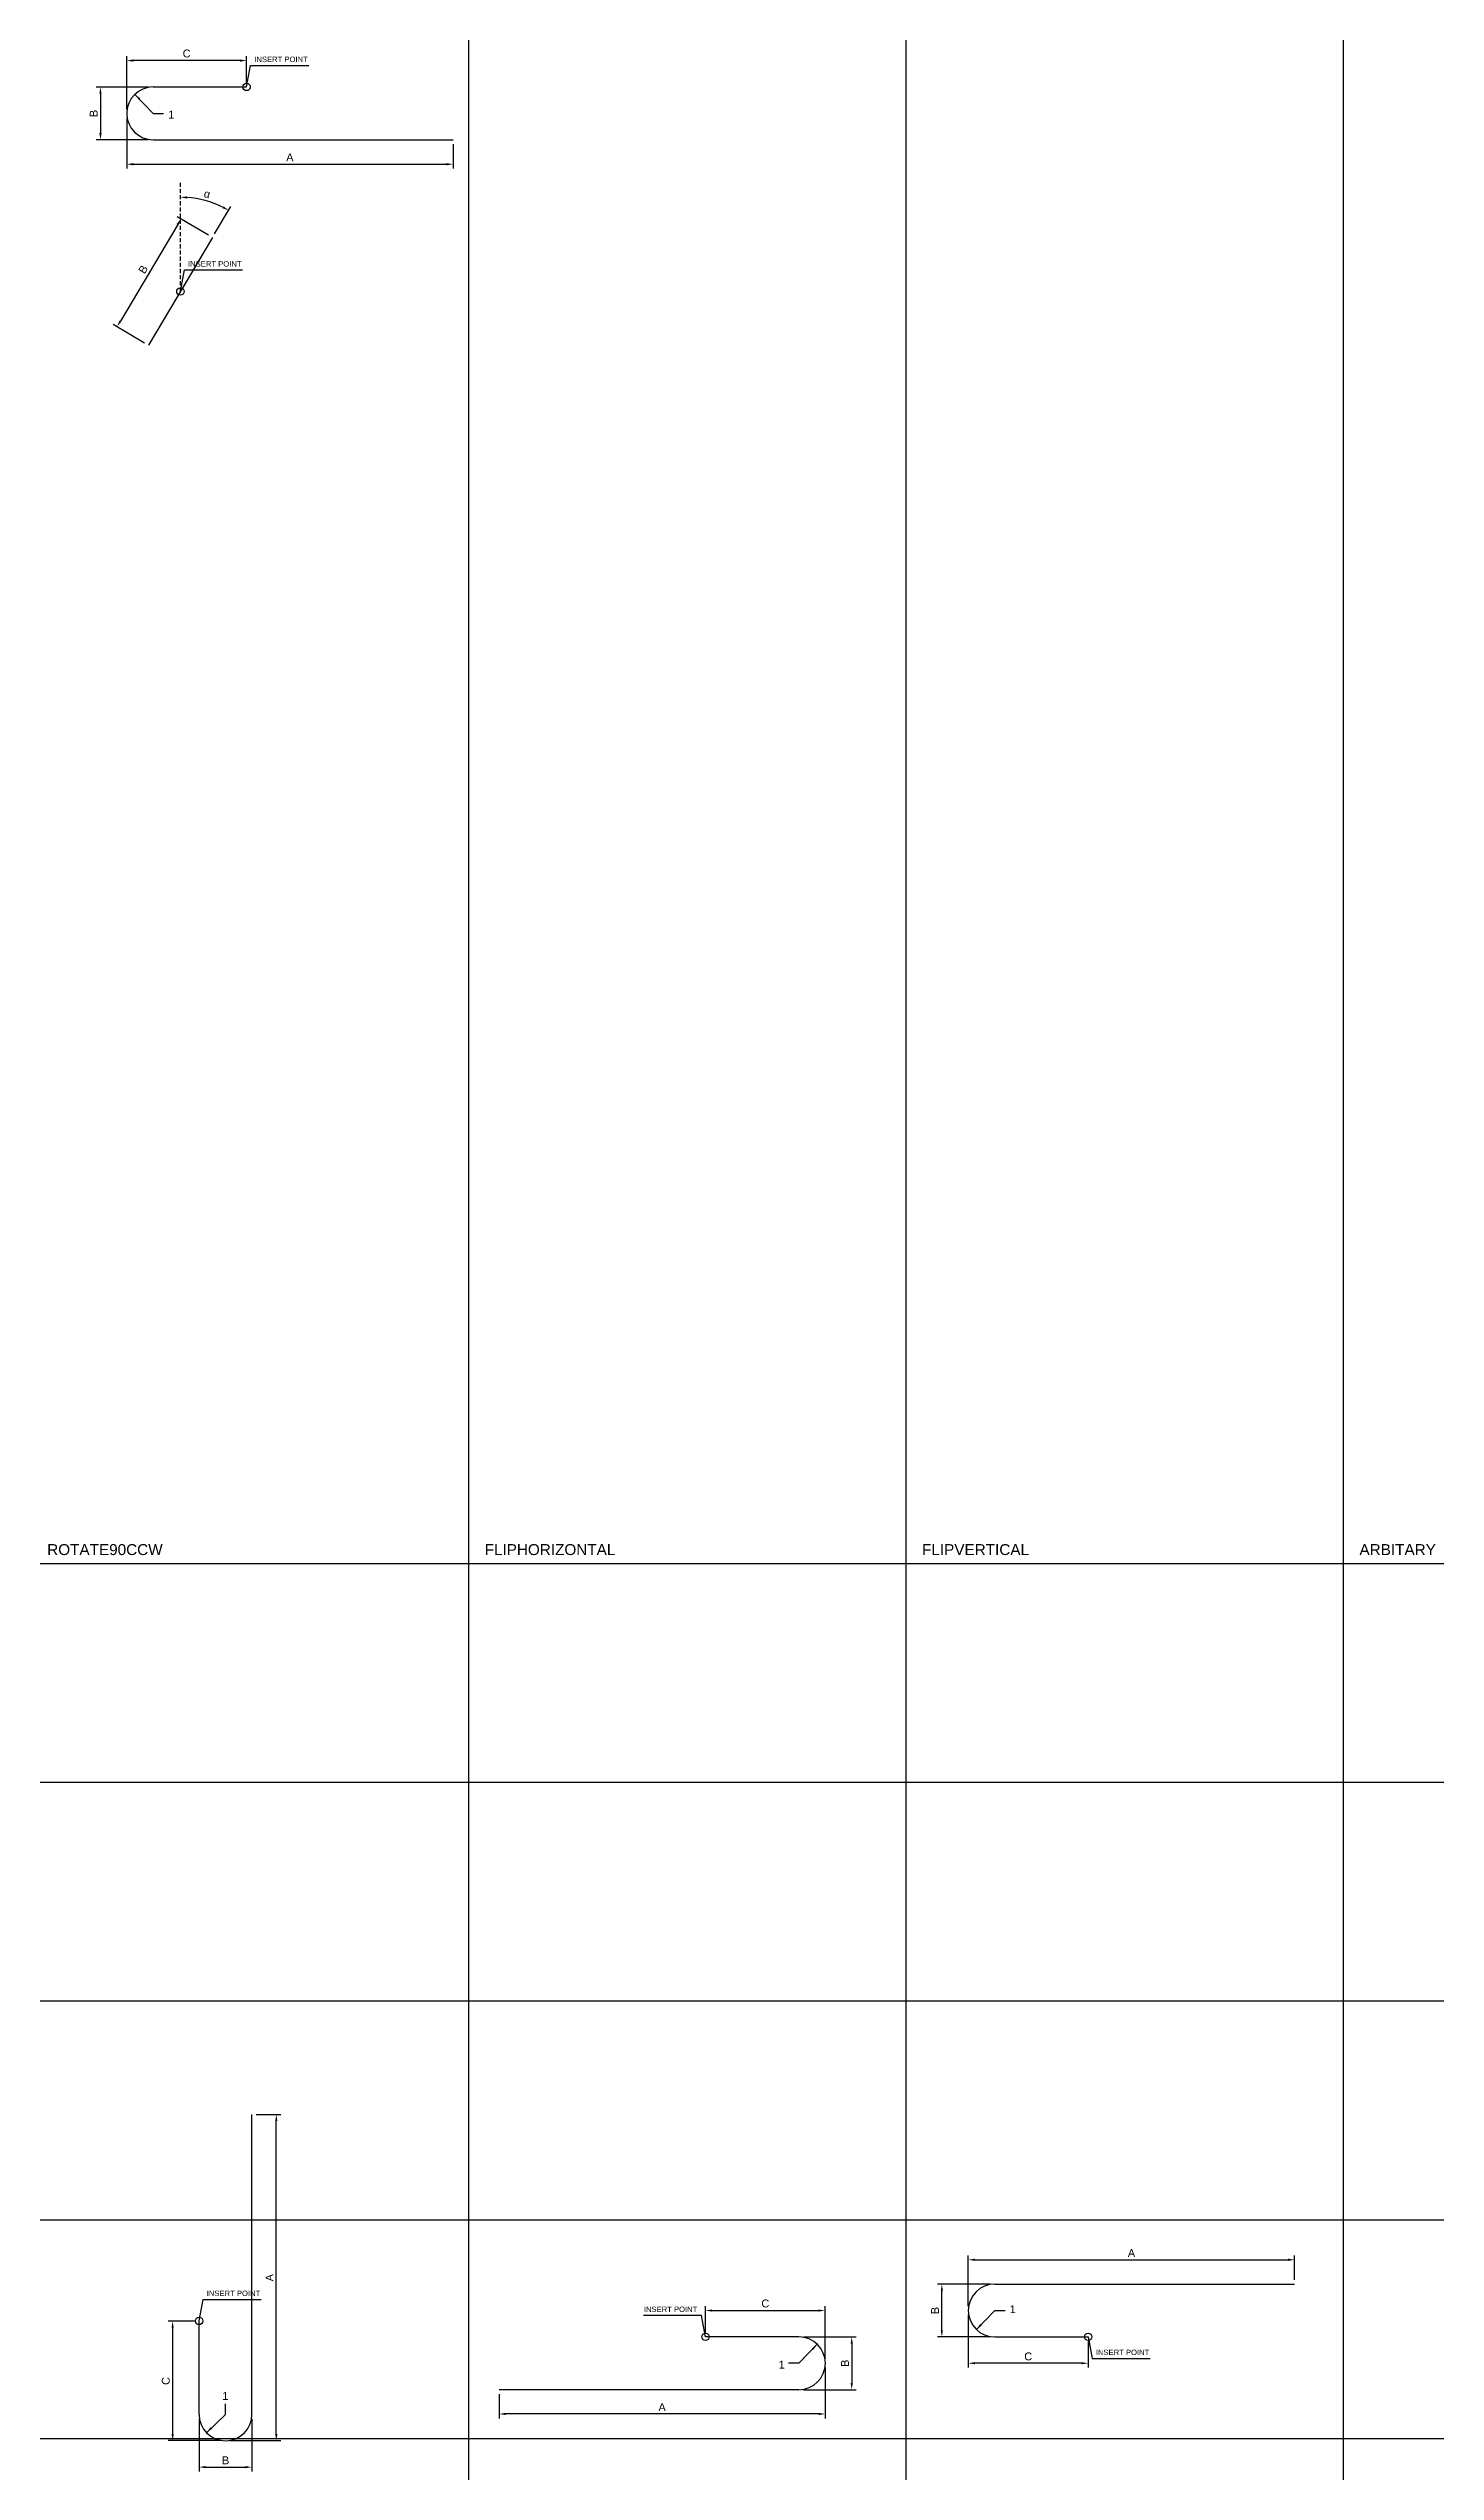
# Paper-space layout 'Layout1' of a CAD drawing. Header units: millimetres. Extents: x 1696 to 8223, y -288 to 1669.
# Drawn here: x 3886 to 4520, y 415 to 1523 of the extents above; entities that cross this region are included whole.
import ezdxf

# ---------------------------------------------------------------- set-up
doc = ezdxf.new("R2010")
doc.units = ezdxf.units.MM
doc.header["$LTSCALE"] = 15
doc.linetypes.add('HIDDEN2', pattern=[0.1875, 0.125, -0.0625])
doc.layers.get('DEFPOINTS').update_dxf_attribs({"color": 251})
for name, color, linetype in [('1', 1, 'Continuous'), ('2', 2, 'Continuous'), ('3', 3, 'Continuous'), ('6', 6, 'Continuous'), ('Hatch', 251, 'Continuous')]:
    doc.layers.add(name, color=color, linetype=linetype)
doc.styles.add('HOA', font='Vharial.ttf')
doc.styles.add('thuong', font='Vnarial.ttf')
doc.dimstyles.new('D1', dxfattribs={"dimtxt": 1.8, "dimasz": 1.5, "dimexe": 1, "dimexo": 1, "dimgap": 0.65, "dimtad": 1, "dimtoh": 1, "dimdec": 4, "dimzin": 12, "dimdsep": 46, "dimtxsty": 'thuong', "dimcen": 0.5, "dimclrd": 251, "dimclre": 251, "dimclrt": 4, "dimaunit": 1, "dimadec": 0, "dimazin": 3, "dimtfac": 1, "dimtdec": 4, "dimtofl": 0, "dimtmove": 2, "dimatfit": 3, "dimfxl": 1, "dimtolj": 1, "dimtzin": 12, "dimarcsym": 2})
doc.dimstyles.new('D2', dxfattribs={"dimscale": 2, "dimtxt": 1.8, "dimasz": 1.5, "dimexe": 1, "dimexo": 1, "dimgap": 0.65, "dimtad": 1, "dimtoh": 1, "dimdec": 4, "dimzin": 12, "dimdsep": 46, "dimtxsty": 'thuong', "dimcen": 0.5, "dimclrd": 251, "dimclre": 251, "dimclrt": 4, "dimaunit": 1, "dimadec": 0, "dimazin": 3, "dimtfac": 1, "dimtdec": 4, "dimtofl": 0, "dimtmove": 2, "dimatfit": 3, "dimfxl": 1, "dimtolj": 1, "dimtzin": 12, "dimarcsym": 2})

# ---------------------------------------------------------------- blocks, each defined once
blk = doc.blocks.new('*D33')
at = {"layer": '6', "color": 251, "lineweight": -2}
for p, q in [((3981, 578.2), (3992.2, 578.2)), ((3990.2, 432.1), (3990.2, 575.2)), ((3969, 429.1), (3992.2, 429.1))]:
    blk.add_line(p, q, dxfattribs=at)
at = {"layer": '6', "color": 251}
for points in [[(3989.7, 575.2), (3990.7, 575.2), (3990.2, 578.2)], [(3989.7, 432.1), (3990.7, 432.1), (3990.2, 429.1)]]:
    blk.add_solid(points, dxfattribs=at)
at = {"layer": 'DEFPOINTS', "color": 0}
for p in [(3979, 578.2), (3990.2, 578.2), (3967, 429.1)]:
    blk.add_point(p, dxfattribs=at)
at = {"layer": '6', "color": 4, "insert": (3987.1, 503.6), "char_height": 3.6, "attachment_point": 5, "rotation": 90, "style": 'thuong'}
blk.add_mtext('\\A1;A', dxfattribs=at)
blk = doc.blocks.new('*D34')
at = {"layer": '6', "color": 251, "lineweight": -2}
for p, q in [((3952.9, 483.8), (3940.8, 483.8)), ((3942.8, 480.8), (3942.8, 432.1)), ((3965, 429.1), (3940.8, 429.1))]:
    blk.add_line(p, q, dxfattribs=at)
at = {"layer": '6', "color": 251}
for points in [[(3942.3, 480.8), (3943.3, 480.8), (3942.8, 483.8)], [(3942.3, 432.1), (3943.3, 432.1), (3942.8, 429.1)]]:
    blk.add_solid(points, dxfattribs=at)
at = {"layer": 'DEFPOINTS', "color": 0}
for p in [(3954.9, 483.8), (3942.8, 429.1), (3967, 429.1)]:
    blk.add_point(p, dxfattribs=at)
at = {"layer": '6', "color": 4, "insert": (3939.7, 456.4), "char_height": 3.6, "attachment_point": 5, "rotation": 90, "style": 'thuong'}
blk.add_mtext('\\A1;C', dxfattribs=at)
blk = doc.blocks.new('*D35')
at = {"layer": '6', "color": 251, "lineweight": -2}
for p, q in [((3954.9, 439.1), (3954.9, 415)), ((3979, 439.1), (3979, 415)), ((3957.9, 417), (3976, 417))]:
    blk.add_line(p, q, dxfattribs=at)
at = {"layer": '6', "color": 251}
for points in [[(3957.9, 417.5), (3957.9, 416.5), (3954.9, 417)], [(3976, 417.5), (3976, 416.5), (3979, 417)]]:
    blk.add_solid(points, dxfattribs=at)
at = {"layer": 'DEFPOINTS', "color": 0}
for p in [(3954.9, 441.1), (3979, 441.1), (3979, 417)]:
    blk.add_point(p, dxfattribs=at)
at = {"layer": '6', "color": 4, "insert": (3967, 420.1), "char_height": 3.6, "attachment_point": 5, "style": 'thuong'}
blk.add_mtext('\\A1;B', dxfattribs=at)
blk = doc.blocks.new('*D39')
at = {"layer": '6', "color": 251, "lineweight": -2}
for p, q in [((4241.2, 462.5), (4241.2, 439.3)), ((4092.1, 450.4), (4092.1, 439.3)), ((4238.2, 441.3), (4095.1, 441.3))]:
    blk.add_line(p, q, dxfattribs=at)
at = {"layer": '6', "color": 251}
for points in [[(4095.1, 441.8), (4095.1, 440.8), (4092.1, 441.3)], [(4238.2, 441.8), (4238.2, 440.8), (4241.2, 441.3)]]:
    blk.add_solid(points, dxfattribs=at)
at = {"layer": 'DEFPOINTS', "color": 0}
for p in [(4241.2, 464.5), (4092.1, 452.4), (4092.1, 441.3)]:
    blk.add_point(p, dxfattribs=at)
at = {"layer": '6', "color": 4, "insert": (4166.6, 444.4), "char_height": 3.6, "attachment_point": 5, "style": 'thuong'}
blk.add_mtext('\\A1;A', dxfattribs=at)
blk = doc.blocks.new('*D40')
at = {"layer": '6', "color": 251, "lineweight": -2}
for p, q in [((4186.4, 478.5), (4186.4, 490.6)), ((4189.4, 488.6), (4238.2, 488.6)), ((4241.2, 466.5), (4241.2, 490.6))]:
    blk.add_line(p, q, dxfattribs=at)
at = {"layer": '6', "color": 251}
for points in [[(4189.4, 489.1), (4189.4, 488.1), (4186.4, 488.6)], [(4238.2, 489.1), (4238.2, 488.1), (4241.2, 488.6)]]:
    blk.add_solid(points, dxfattribs=at)
at = {"layer": 'DEFPOINTS', "color": 0}
for p in [(4241.2, 488.6), (4186.4, 476.5), (4241.2, 464.5)]:
    blk.add_point(p, dxfattribs=at)
at = {"layer": '6', "color": 4, "insert": (4213.8, 491.8), "char_height": 3.6, "attachment_point": 5, "style": 'thuong'}
blk.add_mtext('\\A1;C', dxfattribs=at)
blk = doc.blocks.new('*D41')
at = {"layer": '6', "color": 251, "lineweight": -2}
for p, q in [((4231.2, 476.5), (4255.3, 476.5)), ((4253.3, 473.5), (4253.3, 455.4)), ((4231.2, 452.4), (4255.3, 452.4))]:
    blk.add_line(p, q, dxfattribs=at)
at = {"layer": '6', "color": 251}
for points in [[(4252.8, 473.5), (4253.8, 473.5), (4253.3, 476.5)], [(4252.8, 455.4), (4253.8, 455.4), (4253.3, 452.4)]]:
    blk.add_solid(points, dxfattribs=at)
at = {"layer": 'DEFPOINTS', "color": 0}
for p in [(4229.2, 476.5), (4229.2, 452.4), (4253.3, 452.4)]:
    blk.add_point(p, dxfattribs=at)
at = {"layer": '6', "color": 4, "insert": (4250.2, 464.5), "char_height": 3.6, "attachment_point": 5, "rotation": 90, "style": 'thuong'}
blk.add_mtext('\\A1;B', dxfattribs=at)
blk = doc.blocks.new('*D42')
at = {"layer": '6', "color": 251, "lineweight": -2}
for p, q in [((4306.6, 490.6), (4306.6, 513.8)), ((4309.6, 511.8), (4452.8, 511.8)), ((4455.8, 502.7), (4455.8, 513.8))]:
    blk.add_line(p, q, dxfattribs=at)
at = {"layer": '6', "color": 251}
for points in [[(4309.6, 512.3), (4309.6, 511.3), (4306.6, 511.8)], [(4452.8, 512.3), (4452.8, 511.3), (4455.8, 511.8)]]:
    blk.add_solid(points, dxfattribs=at)
at = {"layer": 'DEFPOINTS', "color": 0}
for p in [(4455.8, 511.8), (4455.8, 500.7), (4306.6, 488.6)]:
    blk.add_point(p, dxfattribs=at)
at = {"layer": '6', "color": 4, "insert": (4381.2, 514.9), "char_height": 3.6, "attachment_point": 5, "style": 'thuong'}
blk.add_mtext('\\A1;A', dxfattribs=at)
blk = doc.blocks.new('*D43')
at = {"layer": '6', "color": 251, "lineweight": -2}
for p, q in [((4306.6, 486.6), (4306.6, 462.5)), ((4361.4, 474.5), (4361.4, 462.5)), ((4358.4, 464.5), (4309.6, 464.5))]:
    blk.add_line(p, q, dxfattribs=at)
at = {"layer": '6', "color": 251}
for points in [[(4309.6, 465), (4309.6, 464), (4306.6, 464.5)], [(4358.4, 465), (4358.4, 464), (4361.4, 464.5)]]:
    blk.add_solid(points, dxfattribs=at)
at = {"layer": 'DEFPOINTS', "color": 0}
for p in [(4306.6, 488.6), (4361.4, 476.5), (4306.6, 464.5)]:
    blk.add_point(p, dxfattribs=at)
at = {"layer": '6', "color": 4, "insert": (4334, 467.6), "char_height": 3.6, "attachment_point": 5, "style": 'thuong'}
blk.add_mtext('\\A1;C', dxfattribs=at)
blk = doc.blocks.new('*D44')
at = {"layer": '6', "color": 251, "lineweight": -2}
for p, q in [((4316.7, 500.7), (4292.5, 500.7)), ((4294.5, 479.5), (4294.5, 497.7)), ((4316.7, 476.5), (4292.5, 476.5))]:
    blk.add_line(p, q, dxfattribs=at)
at = {"layer": '6', "color": 251}
for points in [[(4294, 497.7), (4295, 497.7), (4294.5, 500.7)], [(4294, 479.5), (4295, 479.5), (4294.5, 476.5)]]:
    blk.add_solid(points, dxfattribs=at)
at = {"layer": 'DEFPOINTS', "color": 0}
for p in [(4294.5, 500.7), (4318.7, 500.7), (4318.7, 476.5)]:
    blk.add_point(p, dxfattribs=at)
at = {"layer": '6', "color": 4, "insert": (4291.4, 488.6), "char_height": 3.6, "attachment_point": 5, "rotation": 90, "style": 'thuong'}
blk.add_mtext('\\A1;B', dxfattribs=at)
blk = doc.blocks.new('*D70')
at = {"layer": '6', "color": 251, "lineweight": -2}
for p, q in [((3921.8, 1491.2), (3921.8, 1468)), ((4071, 1479.2), (4071, 1468)), ((3924.8, 1470), (4068, 1470))]:
    blk.add_line(p, q, dxfattribs=at)
at = {"layer": '6', "color": 251}
for points in [[(3924.8, 1470.5), (3924.8, 1469.5), (3921.8, 1470)], [(4068, 1470.5), (4068, 1469.5), (4071, 1470)]]:
    blk.add_solid(points, dxfattribs=at)
at = {"layer": 'DEFPOINTS', "color": 0}
for p in [(3921.8, 1493.2), (4071, 1481.2), (4071, 1470)]:
    blk.add_point(p, dxfattribs=at)
at = {"layer": '6', "color": 4, "insert": (3996.4, 1473.1), "char_height": 3.6, "attachment_point": 5, "style": 'thuong'}
blk.add_mtext('\\A1;A', dxfattribs=at)
blk = doc.blocks.new('*D71')
at = {"layer": '6', "color": 251, "lineweight": -2}
for p, q in [((3921.8, 1495.2), (3921.8, 1519.4)), ((3976.6, 1507.3), (3976.6, 1519.4)), ((3973.6, 1517.4), (3924.8, 1517.4))]:
    blk.add_line(p, q, dxfattribs=at)
at = {"layer": '6', "color": 251}
for points in [[(3924.8, 1517.9), (3924.8, 1516.9), (3921.8, 1517.4)], [(3973.6, 1517.9), (3973.6, 1516.9), (3976.6, 1517.4)]]:
    blk.add_solid(points, dxfattribs=at)
at = {"layer": 'DEFPOINTS', "color": 0}
for p in [(3921.8, 1517.4), (3976.6, 1505.3), (3921.8, 1493.2)]:
    blk.add_point(p, dxfattribs=at)
at = {"layer": '6', "color": 4, "insert": (3949.2, 1520.6), "char_height": 3.6, "attachment_point": 5, "style": 'thuong'}
blk.add_mtext('\\A1;C', dxfattribs=at)
blk = doc.blocks.new('*D72')
at = {"layer": '6', "color": 251, "lineweight": -2}
for p, q in [((3931.9, 1505.3), (3907.8, 1505.3)), ((3909.8, 1502.3), (3909.8, 1484.2)), ((3931.9, 1481.2), (3907.8, 1481.2))]:
    blk.add_line(p, q, dxfattribs=at)
at = {"layer": '6', "color": 251}
for points in [[(3909.3, 1502.3), (3910.3, 1502.3), (3909.8, 1505.3)], [(3909.3, 1484.2), (3910.3, 1484.2), (3909.8, 1481.2)]]:
    blk.add_solid(points, dxfattribs=at)
at = {"layer": 'DEFPOINTS', "color": 0}
for p in [(3933.9, 1505.3), (3909.8, 1481.2), (3933.9, 1481.2)]:
    blk.add_point(p, dxfattribs=at)
at = {"layer": '6', "color": 4, "insert": (3906.7, 1493.2), "char_height": 3.6, "attachment_point": 5, "rotation": 90, "style": 'thuong'}
blk.add_mtext('\\A1;B', dxfattribs=at)
blk = doc.blocks.new('*D74')
at = {"layer": '6', "color": 251, "lineweight": -2}
for p, q in [((3945.1, 1442.4), (3918.9, 1398.3)), ((3959.2, 1437.5), (3944.9, 1446)), ((3930, 1388.2), (3915.6, 1396.7))]:
    blk.add_line(p, q, dxfattribs=at)
at = {"layer": '6', "color": 251}
for points in [[(3944.6, 1442.6), (3945.5, 1442.1), (3946.6, 1445)], [(3918.5, 1398.5), (3919.3, 1398), (3917.4, 1395.7)]]:
    blk.add_solid(points, dxfattribs=at)
at = {"layer": 'DEFPOINTS', "color": 0}
for p in [(3961, 1436.4), (3917.4, 1395.7), (3931.7, 1387.2)]:
    blk.add_point(p, dxfattribs=at)
at = {"layer": '6', "color": 4, "insert": (3929.3, 1421.9), "char_height": 3.6, "attachment_point": 5, "rotation": 59.3062, "style": 'thuong'}
blk.add_mtext('\\A1;B', dxfattribs=at)
blk = doc.blocks.new('*D76')
at = {"layer": '6', "color": 251, "lineweight": -2}
blk.add_line((3962, 1438.2), (3969.4, 1450.6), dxfattribs=at)
blk.add_arc((3946.3, 1411.8), 43.1, 63.2915, 86.0147, dxfattribs=at)
at = {"layer": '6', "color": 251}
for points in [[(3949.3, 1454.3), (3949.4, 1455.3), (3946.3, 1454.9)], [(3966, 1450.8), (3965.5, 1449.9), (3968.4, 1448.9)]]:
    blk.add_solid(points, dxfattribs=at)
at = {"layer": 'DEFPOINTS', "color": 0}
for p in [(3946.3, 1461.4), (3961.4, 1452.2), (3961, 1436.4), (3946.3, 1411.8), (3931.7, 1387.2)]:
    blk.add_point(p, dxfattribs=at)
at = {"layer": '6', "color": 4, "insert": (3958.6, 1456.4), "char_height": 3.6, "attachment_point": 5, "rotation": 344.6531, "style": 'thuong'}
blk.add_mtext('\\A1;{\\fSymbol|b0|i0|c2|p18;a}', dxfattribs=at)

psp = doc.layouts.get("Layout1")

# ---------------------------------------------------------------- linework, layer by layer
at = {"layer": '1', "color": 1}
for p, q in [((3933.91458, 1505.32466), (3976.6221, 1505.32466)), ((3960.9615, 1436.43568), (3931.72458, 1387.18303)), ((3954.89483, 441.13033), (3954.89483, 483.83785)), ((4229.15487, 476.54625), (4186.44735, 476.54625)), ((4318.67954, 476.54625), (4361.38706, 476.54625))]:
    psp.add_line(p, q, dxfattribs=at)
for points in [[(3933.91458, 1481.17074), (4071.00947, 1481.17074)], [(3979.04875, 441.13033), (3979.04875, 578.22522)], [(4318.67954, 500.70017), (4455.77443, 500.70017)], [(4229.15487, 452.39233), (4092.05998, 452.39233)]]:
    psp.add_lwpolyline(points, dxfattribs=at)
for centre, start, end in [((3933.91458, 1493.2477), 90, 270), ((4318.67954, 488.62321), 90, 270), ((4229.15487, 464.46929), 270, 90), ((3966.97179, 441.13033), 180, 0)]:
    psp.add_arc(centre, 12.07696, start, end, dxfattribs=at)
at = {"layer": '6', "linetype": 'HIDDEN2'}
psp.add_line((3946.34304, 1411.80935), (3946.34304, 1461.4371), dxfattribs=at)
at = {"layer": '6'}
for centre in [(3976.6221, 1505.32466), (3946.34304, 1411.80935), (3954.89483, 483.83785), (4186.44735, 476.54625), (4361.38706, 476.54625)]:
    psp.add_circle(centre, 1.69329, dxfattribs=at)
at = {"layer": 'Hatch', "color": 251}
for p, direction in [((4078.17471, 789.84939), (0, 1)), ((4278.17471, 789.84939), (0, 1)), ((4478.17471, 789.84939), (0, 1)), ((2122.59288, 830.14296), (1, 0)), ((2068.8485, 730.14296), (1, 0)), ((2068.8485, 630.14296), (1, 0)), ((2068.8485, 530.14296), (1, 0)), ((2068.8485, 430.14296), (1, 0))]:
    psp.add_xline(p, direction, dxfattribs=at)

# ---------------------------------------------------------------- texts
at = {"layer": '2', "color": 2, "style": 'thuong'}
for s, p in [('ROTATE90CCW', (3885.45014, 834.0399)), ('FLIPHORIZONTAL', (4085.45014, 834.0399)), ('FLIPVERTICAL', (4285.45014, 834.0399)), ('ARBITARY', (4485.45014, 834.0399))]:
    psp.add_text(s, height=5, dxfattribs=at).set_placement(p)
at = {"layer": '3', "color": 3, "style": 'HOA'}
for p in [(3980.12681, 1516.69165), (3949.84775, 1423.17634), (3958.39955, 495.20483), (4158.23765, 487.91323), (4364.89177, 468.22587)]:
    psp.add_text('insert point', height=2.5, dxfattribs=at).set_placement(p)
at = {"layer": '6', "color": 4, "style": 'thuong'}
for p in [(3940.74088, 1490.85418), (4325.50584, 487.402), (4219.90237, 462.07577), (3965.5031, 447.7423)]:
    psp.add_text('1', height=3.6, dxfattribs=at).set_placement(p)

# ---------------------------------------------------------------- dimensions: what is measured, and where the dimension line sits
at = {"layer": '6'}
for base, p1, p2, text, picture, middle in [((3921.83762, 1517.40242), (3976.6221, 1505.32466), (3921.83762, 1493.2477), 'C', '*D71', (3949.22986, 1520.56381)), ((4071.00947, 1470.04624), (3921.83762, 1493.2477), (4071.00947, 1481.17074), 'A', '*D70', (3996.42354, 1473.14624)), ((4455.77443, 511.82468), (4306.60258, 488.62321), (4455.77443, 500.70017), 'A', '*D42', (4381.1885, 514.92468)), ((4306.60258, 464.4685), (4361.38706, 476.54625), (4306.60258, 488.62321), 'C', '*D43', (4333.99482, 467.62989))]:
    dim = psp.add_linear_dim(base=base, p1=p1, p2=p2, text=text, dimstyle='D2', dxfattribs=at)
    dim.commit()
    dim.dimension.update_dxf_attribs({"geometry": picture, "text_midpoint": middle})
for base, p1, p2, angle, text, picture, middle in [((3909.76332, 1481.17074), (3933.91458, 1505.32466), (3933.91458, 1481.17074), 90, 'B', '*D72', (3906.66332, 1493.2477)), ((3990.17326, 578.22522), (3966.97179, 429.05337), (3979.04875, 578.22522), 90, 'A', '*D33', (3987.07326, 503.63929)), ((4294.52828, 500.70017), (4318.67954, 476.54625), (4318.67954, 500.70017), 270, 'B', '*D44', (4291.42828, 488.62321)), ((4241.23183, 488.62401), (4186.44735, 476.54625), (4241.23183, 464.46929), 180, 'C', '*D40', (4213.83959, 491.7854)), ((3942.81708, 429.05337), (3954.89483, 483.83785), (3966.97179, 429.05337), 90, 'C', '*D34', (3939.65569, 456.44561)), ((4253.30613, 452.39233), (4229.15487, 476.54625), (4229.15487, 452.39233), 90, 'B', '*D41', (4250.20613, 464.46929)), ((4092.05998, 441.26783), (4241.23183, 464.46929), (4092.05998, 452.39233), 180, 'A', '*D39', (4166.6459, 444.36783)), ((3979.04875, 416.97907), (3954.89483, 441.13033), (3979.04875, 441.13033), 180, 'B', '*D35', (3966.97179, 420.07907))]:
    dim = psp.add_linear_dim(base=base, p1=p1, p2=p2, angle=angle, text=text, dimstyle='D2', dxfattribs=at)
    dim.commit()
    dim.dimension.update_dxf_attribs({"geometry": picture, "text_midpoint": middle})
dim = psp.add_angular_dim_2l(base=(3961.42426, 1452.22642), line1=((3960.9615, 1436.43568), (3931.72458, 1387.18303)), line2=((3946.34304, 1411.80935), (3946.34304, 1461.4371)), text='{\\fSymbol|b0|i0|c2|p18;a}', dimstyle='D2', dxfattribs=at)
dim.commit()
dim.dimension.update_dxf_attribs({"geometry": '*D76', "text_midpoint": (3958.5918, 1456.43967)})
dim = psp.add_aligned_dim(p1=(3960.9615, 1436.43568), p2=(3931.72458, 1387.18303), distance=-16.70254, text='B', dimstyle='D2', dxfattribs=at)
dim.commit()
dim.dimension.update_dxf_attribs({"geometry": '*D74', "text_midpoint": (3929.3147, 1421.91756)})

# ---------------------------------------------------------------- leaders
for points, dimstyle in [([(3976.6221, 1505.32466), (3978.44518, 1515.14566), (4005.00757, 1515.14566)], 'D1'), ([(3925.53133, 1501.94104), (3933.91458, 1493.2477), (3938.68285, 1493.2477)], 'D2'), ([(3946.34304, 1411.80935), (3948.16612, 1421.63034), (3974.72851, 1421.63034)], 'D1'), ([(3954.89483, 483.83785), (3956.71791, 493.65884), (3983.2803, 493.65884)], 'D1'), ([(4310.29629, 479.92987), (4318.67954, 488.62321), (4323.44781, 488.62321)], 'D2'), ([(4186.44735, 476.54625), (4184.62427, 486.36724), (4158.06188, 486.36724)], 'D1'), ([(4361.38706, 476.54625), (4363.21014, 466.72526), (4389.77253, 466.72526)], 'D1'), ([(4237.53812, 473.16263), (4229.15487, 464.46929), (4224.3866, 464.46929)], 'D2'), ([(3958.27846, 432.74708), (3966.97179, 441.13033), (3966.97179, 445.8986)], 'D2')]:
    psp.add_leader(points, dimstyle=dimstyle, override={"dimgap": 0.65, "dimtad": 0}, dxfattribs=at)

doc.saveas('drawing.dxf')
